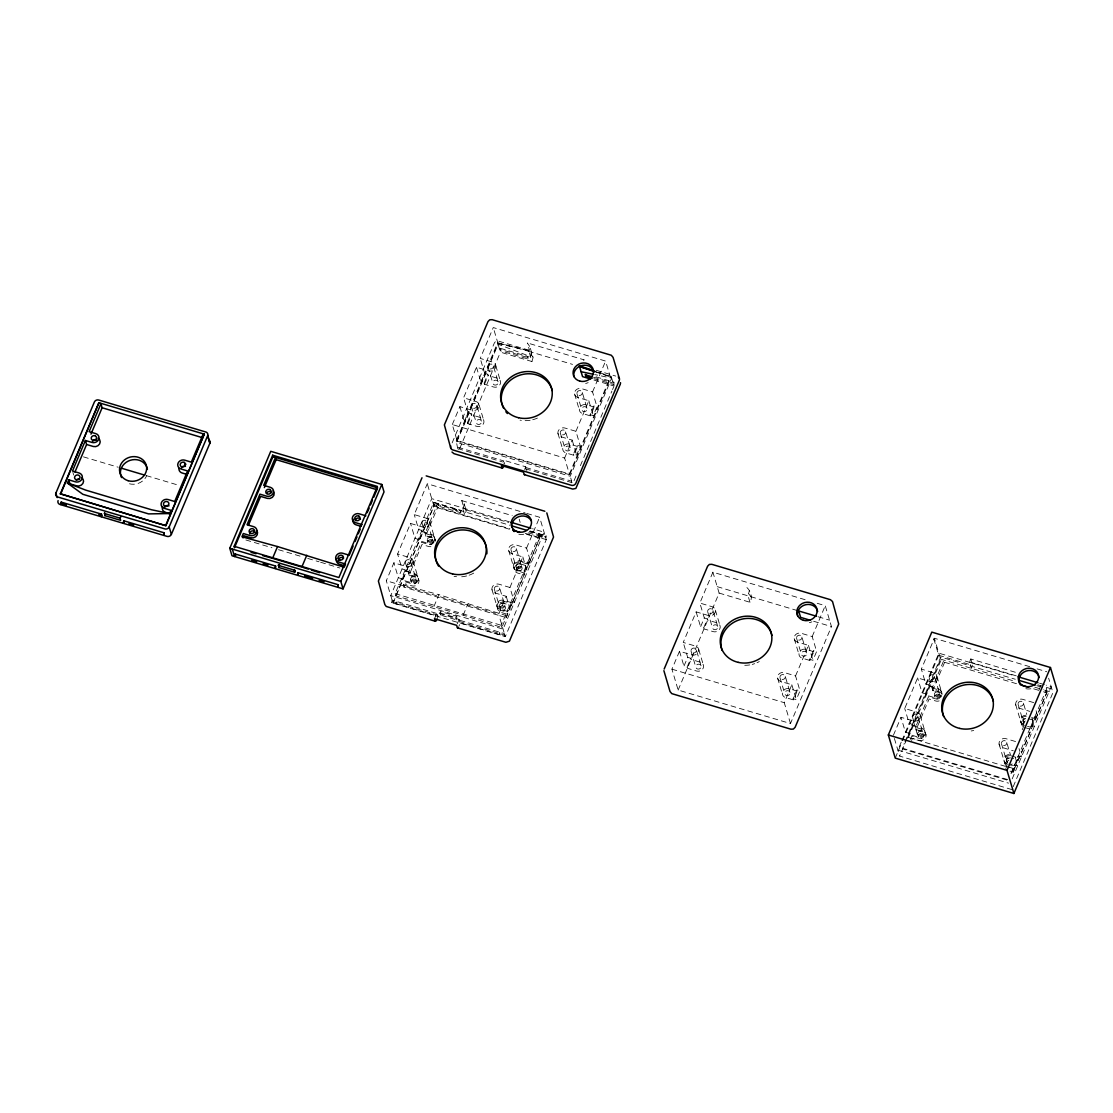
<?xml version="1.0" encoding="UTF-8"?>
<svg xmlns="http://www.w3.org/2000/svg" width="1113" height="1113" viewBox="0 0 1113 1113"><rect width="100%" height="100%" fill="white"/><g stroke="black" fill="none" stroke-linecap="round" stroke-linejoin="round"><path stroke-width="0.75" stroke-dasharray="5 3.75" d="M571.247 482.833L571.679 481.192L569.773 474.778L611.232 376.625L595.274 371.186M457.707 448.581L456.177 440.901L497.65 342.748L528.689 350.651L531.931 361.53L500.447 352.153L500.21 348.258L499.556 349.162L527.395 357.468L527.84 358.956L500.001 350.651M525.586 468.81L525.739 466.806L503.591 460.212L503.535 461.784M460.726 512.745L461.046 510.394L433.708 502.241L433.068 503.146L460.281 511.257L460.726 512.745L433.514 504.634L433.833 502.283M527.84 358.956L528.16 356.605L500.321 348.299M440.511 615.072L440.804 611.552L439.858 612.873L440.511 615.072L456.33 619.788L456.873 617.938L456.803 616.324L440.804 611.552M614.042 386.016L613.917 382.176L595.9 376.792M526.769 513.427L539.61 517.253L546.288 539.624L505.316 636.608L392.986 603.107L386.308 580.736L393.891 562.802L406.231 566.489A5.148 4.577 -16.6 0 0 412.84 563.498A5.148 4.577 -16.6 0 0 409.946 557.669L397.605 553.996L410.53 523.43L422.87 527.103A5.148 4.577 -16.6 0 0 429.479 524.112A5.148 4.577 -16.6 0 0 426.585 518.296L414.245 514.609L427.281 483.752L525.099 512.926M452.295 424.554L459.878 406.621L472.218 410.307A5.148 4.577 -16.6 0 0 478.827 407.302A5.148 4.577 -16.6 0 0 475.933 401.487L463.592 397.8L476.503 367.248L488.844 370.921A5.148 4.577 -16.6 0 0 495.452 367.93A5.148 4.577 -16.6 0 0 492.572 362.101L480.232 358.428L493.268 327.57L605.597 361.071L610.355 377.029L569.383 473.999L457.053 440.511L452.295 424.554L564.625 458.041L569.383 473.999M452.156 442.863L494.269 343.18A3.422 3.061 -16.6 0 1 498.68 341.176L529.538 350.386A3.422 3.061 -16.6 0 1 531.457 354.268L530.456 356.619L498.095 344.237L456.622 442.404L570.218 476.267L611.677 378.114L594.69 374.552M468.044 412.714L471.202 413.66L471.564 414.857L480.733 417.598A5.148 4.577 -16.6 0 1 483.626 423.413A5.148 4.577 -16.6 0 1 477.018 426.404L467.836 423.677L467.488 422.481L464.316 421.535L468.044 412.714L463.592 397.8M484.684 373.342L487.842 374.288L488.204 375.484L497.372 378.211A5.148 4.577 -16.6 0 1 500.266 384.041A5.148 4.577 -16.6 0 1 493.657 387.032L484.475 384.291L484.113 383.095L480.955 382.162L484.684 373.342L480.232 358.428M457.053 440.511L498.026 343.527L493.268 327.57M529.718 531.193L539.652 534.157L540.32 536.396L501.838 627.495L463.189 615.155L395.838 595.886L395.171 593.646L433.653 502.547L509.837 525.266M467.488 422.481L471.202 413.66M484.113 383.095L487.842 374.288M405.577 571.039L414.759 573.779A5.148 4.577 -16.6 0 1 417.639 579.609A5.148 4.577 -16.6 0 1 411.031 582.6L401.849 579.859L405.577 571.039L405.215 569.856L402.057 568.91L397.605 553.996M422.217 531.666L431.385 534.393A5.148 4.577 -16.6 0 1 434.279 540.222A5.148 4.577 -16.6 0 1 427.67 543.214L418.488 540.487L422.217 531.666L421.855 530.47L418.697 529.524L414.245 514.609M467.836 423.677L471.564 414.857M484.475 384.291L488.204 375.484M395.838 595.886L434.32 504.787L433.653 502.547M392.986 603.107L433.959 506.123L427.281 483.752M459.641 448.72L500.447 352.153M498.137 615.197L403.991 587.121L403.323 584.895L404.701 581.654L411.281 583.615A5.148 4.577 -16.6 0 0 417.931 580.694A5.148 4.577 -16.6 0 0 415.121 574.837L408.415 572.847L421.326 542.281L428.004 544.271A5.148 4.577 -16.6 0 0 433.959 542.337M403.991 587.121L405.369 583.894L411.949 585.855A5.148 4.577 -16.6 0 0 418.599 582.934A5.148 4.577 -16.6 0 0 415.789 577.077L409.083 575.073L421.994 544.521L428.672 546.497A5.148 4.577 -16.6 0 0 432.567 546.191M434.599 541.252A5.148 4.577 -16.6 0 0 431.677 535.436L425.055 533.461L436.853 505.539L437.52 507.778L425.723 535.701L432.345 537.676A5.148 4.577 -16.6 0 1 435.545 541.085L434.877 538.845M499.556 349.162L497.65 342.748L528.438 351.235L529.844 346.7L527.312 342.929L529.538 350.386M462.897 508.919L464.302 504.37L461.77 500.6L463.676 507.013L466.222 510.784L464.803 515.319L462.897 508.919L508.627 522.554M531.931 361.53L533.085 357.579L529.718 346.101M433.945 606.446L438.912 594.69L505.539 615.364L506.192 617.604L499.737 615.684M434.473 618.703L436.964 612.818L459.113 619.426L460.226 623.155L458.973 626.09M436.825 619.496L438.077 616.546L436.964 612.818M457.248 623.837L459.113 619.426M524.613 469.463L525.739 466.806M463.189 615.155L468.156 603.399M511.577 602.648L503.66 600.297A5.148 4.577 -16.6 0 0 497.052 603.288A5.148 4.577 -16.6 0 0 499.946 609.103L507.848 611.468L511.577 602.648L511.215 601.465L514.387 602.397L509.935 587.483L498.861 584.186A5.148 4.577 -16.6 0 0 492.252 587.177A5.148 4.577 -16.6 0 0 495.146 593.006L506.22 596.304L498.638 614.237L386.308 580.736M509.935 587.483L522.846 556.931L511.771 553.62A5.148 4.577 -16.6 0 1 508.891 547.805A5.148 4.577 -16.6 0 1 515.5 544.814L526.574 548.111L531.026 563.025L527.854 562.079L528.216 563.275L524.487 572.096L516.585 569.731A5.148 4.577 -16.6 0 1 513.691 563.901A5.148 4.577 -16.6 0 1 520.3 560.91L528.216 563.275M526.574 548.111L539.61 517.253M564.625 458.041L572.193 440.122L561.119 436.811A5.148 4.577 -16.6 0 1 558.239 430.995A5.148 4.577 -16.6 0 1 564.848 428.004L575.922 431.301L580.374 446.216L576.645 455.036L573.487 454.09L577.202 445.27L580.374 446.216M575.922 431.301L588.833 400.736L577.758 397.438A5.148 4.577 -16.6 0 1 574.878 391.609A5.148 4.577 -16.6 0 1 581.487 388.618L592.561 391.929L597.013 406.843L593.285 415.65L590.113 414.718L593.841 405.897L597.013 406.843M592.561 391.929L605.597 361.071M501.838 627.495L501.17 625.269L539.652 534.157M577.564 446.466L569.647 444.101A5.148 4.577 -16.6 0 0 563.039 447.106A5.148 4.577 -16.6 0 0 565.933 452.921L573.835 455.287L577.564 446.466L577.202 445.27M594.203 407.094L586.287 404.729A5.148 4.577 -16.6 0 0 579.678 407.72A5.148 4.577 -16.6 0 0 582.558 413.549L590.474 415.9L594.203 407.094L593.841 405.897M506.192 617.604L507.57 614.376L506.902 612.136L500.252 610.161A5.148 4.577 -16.6 0 1 497.372 604.331A5.148 4.577 -16.6 0 1 503.98 601.34L510.617 603.316M527.256 563.943L520.522 561.926A5.148 4.577 -16.6 0 0 513.969 565.042A5.148 4.577 -16.6 0 0 516.989 570.802L523.541 572.75L524.195 574.99L511.284 605.555L504.648 603.58A5.148 4.577 -16.6 0 0 498.04 606.571A5.148 4.577 -16.6 0 0 500.92 612.387L507.57 614.376M539.054 536.021L539.722 538.261L527.924 566.183L521.19 564.166A5.148 4.577 -16.6 0 0 514.637 567.268A5.148 4.577 -16.6 0 0 517.642 573.042L524.195 574.99M574.058 480.649L577.23 473.15M580.388 465.665L611.9 391.094M612.553 389.55L613.792 386.614M817.22 603.302L825.234 605.695L831.453 626.577L790.48 723.547L678.151 690.06L671.932 669.177L679.5 651.244L691.841 654.931A5.148 4.577 -16.6 0 0 698.449 651.94A5.148 4.577 -16.6 0 0 695.569 646.11L683.229 642.438L696.14 611.872L708.48 615.545A5.148 4.577 -16.6 0 0 715.089 612.553A5.148 4.577 -16.6 0 0 712.209 606.738L699.868 603.051L712.904 572.193L805.715 599.879M687.681 657.352L690.839 658.298L691.201 659.48L700.369 662.221A5.148 4.577 -16.6 0 1 703.249 668.05A5.148 4.577 -16.6 0 1 696.641 671.042L687.472 668.301L687.111 667.104L683.952 666.158L687.681 657.352L683.229 642.438M704.306 617.965L707.478 618.911L707.826 620.108L717.009 622.849A5.148 4.577 -16.6 0 1 719.888 628.664A5.148 4.577 -16.6 0 1 713.28 631.655L704.112 628.928L703.75 627.732L700.592 626.786L704.306 617.965L699.868 603.051M687.111 667.104L690.839 658.298M703.75 627.732L707.478 618.911M678.151 690.06L719.123 593.076L712.904 572.193M719.123 593.076L749.981 602.272C752.958 597.667 750.732 591.003 746.934 587.553M790.48 723.547L784.262 702.679L791.83 684.745L780.756 681.448A5.148 4.577 -16.6 0 1 777.876 675.619A5.148 4.577 -16.6 0 1 784.484 672.628L795.558 675.925L799.997 690.839L796.282 699.66L793.11 698.714L796.838 689.907L799.997 690.839M795.558 675.925L808.469 645.373L797.395 642.062A5.148 4.577 -16.6 0 1 794.515 636.246A5.148 4.577 -16.6 0 1 801.123 633.255L812.198 636.553L816.636 651.467L812.907 660.287L809.749 659.341L813.478 650.521L816.636 651.467M812.198 636.553L825.234 605.695M797.2 691.09L789.284 688.738A5.148 4.577 -16.6 0 0 782.676 691.73A5.148 4.577 -16.6 0 0 785.555 697.545L793.472 699.91L797.2 691.09L796.838 689.907M813.826 651.717L805.923 649.352A5.148 4.577 -16.6 0 0 799.315 652.343A5.148 4.577 -16.6 0 0 802.195 658.173L810.111 660.538L813.826 651.717L813.478 650.521M893.419 735.234L900.987 717.301L913.328 720.974A5.148 4.577 -16.6 0 0 919.936 717.982A5.148 4.577 -16.6 0 0 917.056 712.167L904.716 708.48L917.627 677.928L929.967 681.601A5.148 4.577 -16.6 0 0 936.576 678.61A5.148 4.577 -16.6 0 0 933.696 672.781L921.355 669.108L934.391 638.25L1032.21 667.41M901.224 742.19L897.871 750.148L1008.545 783.149M901.892 740.604L938.843 653.164L1014.819 675.828M895.242 758.106L901.92 742.274M902.587 740.702L938.69 655.251L933.278 637.081M1006.834 780.004L902.49 748.896L904.299 743.345M904.966 741.759L940.763 657.046L1015.293 679.264M1011.967 789.604L899.652 756.103L906.58 739.686M907.039 738.615L940.61 659.133L934.391 638.25M912.688 725.537L921.856 728.278A5.148 4.577 -16.6 0 1 924.75 734.093A5.148 4.577 -16.6 0 1 918.142 737.084L908.959 734.357L912.688 725.537L912.326 724.34L909.168 723.394L904.716 708.48M929.327 686.151L938.496 688.891A5.148 4.577 -16.6 0 1 941.375 694.721A5.148 4.577 -16.6 0 1 934.767 697.712L925.599 694.971L929.327 686.151L928.965 684.968L925.807 684.022L921.355 669.108M910.434 739.38L911.797 736.152L918.392 738.114A5.148 4.577 -16.6 0 0 925.028 735.192A5.148 4.577 -16.6 0 0 922.232 729.335L915.526 727.332L928.437 696.766L935.101 698.755A5.148 4.577 -16.6 0 0 941.695 695.736M932.833 690.185L932.165 687.959L943.963 660.037L944.631 662.277L932.833 690.185L939.455 692.161A5.148 4.577 -16.6 0 1 942.28 694.442M911.561 740.548L912.465 738.392L919.06 740.354A5.148 4.577 -16.6 0 0 925.696 737.432A5.148 4.577 -16.6 0 0 922.9 731.575L916.194 729.572L929.105 699.006L935.769 700.995A5.148 4.577 -16.6 0 0 940.805 699.994M970.8 658.979L972.706 665.393L971.468 668.329L969.562 661.915L970.8 658.979L1016.684 672.655M1005.749 768.721L1007.015 765.73M1022.207 729.752L1024.141 725.175M1038.902 690.255L1040.85 685.636M1010.966 773.382L1046.763 688.655L1041.796 687.166M1011.592 773.159L1013.456 768.749L1007.251 766.899M1008.712 764.102L1014.959 765.967L1018.687 757.146L1018.325 755.95L1021.497 756.896L1019.021 748.604M1030.332 726.205L1031.598 726.58L1035.327 717.76L1034.965 716.577L1038.123 717.523L1035.16 707.576M1010.006 771.114L1013.303 772.102L1012.635 769.862L1013.901 770.238L1047.43 690.895L1046.763 688.655M1013.303 772.102L1014.666 768.86L1013.999 766.634L1010.687 765.633M1026.325 716.229A5.148 4.577 -16.6 0 0 1024.085 725.3L1030.638 727.248L1031.306 729.488L1018.395 760.054L1011.745 758.064M1046.164 690.519L1046.832 692.745L1035.034 720.668L1028.301 718.664M1012.204 778.863L1051.159 686.665L1046.206 685.177M1013.22 786.668L1052.94 692.62L1048.641 678.165M527.395 357.468L528.16 356.605M460.281 511.257L461.046 510.394M456.33 619.788L455.676 617.59L456.803 616.324M572.124 482.68L526.407 469.046L525.893 469.867M593.493 377.182L613.152 383.039L613.917 382.176M458.194 449.443L458.528 448.803L502.617 461.965M503.744 463.258L504.259 462.452L504.704 463.94M504.217 636.01L504.871 635.106L459.78 621.666L459.015 622.529L459.335 620.178L504.426 633.617L504.217 636.01L459.015 622.529M594.704 371.672L611.232 376.625L613.152 383.039M583.365 360.222L584.269 359.902L527.312 342.929M498.026 343.527L528.689 350.651M403.323 584.895L438.912 594.69M528.202 532.877L545.996 537.732L546.163 535.77L545.398 536.647L529.371 531.861M391.776 602.481L392.541 601.618L437.632 615.058L436.978 615.962L391.776 602.481L392.096 600.116L437.186 613.569L436.866 615.92M596.234 370.267L615.712 376.083M528.438 351.235L572.527 364.382M593.939 378.67L613.597 384.528M593.952 380.034L613.402 385.835M456.177 440.901L569.773 474.778M458.083 447.315L503.813 460.949M525.962 467.557L571.679 481.192M1037.093 668.871L1046.721 671.751M461.77 500.6L512.217 515.639M509.364 521.816L431.733 498.666L390.76 595.65L503.09 629.151L544.062 532.167L532.501 528.717M530.136 530.998L546.163 535.77M717.217 586.662L797.061 610.481M818.18 616.769L829.547 620.164M969.562 661.915L1018.548 676.523M1039.598 683.215L1044.564 684.69M938.69 655.251L972.706 665.393M1037.914 684.829L1054.108 689.657M1036.829 685.691L1040.14 686.679M433.959 506.123L509.935 528.786M525.197 533.336L546.288 539.624M437.52 507.778L510.046 529.412M526.532 534.323L539.722 538.261M813.631 621.263L831.453 626.577M940.61 659.133L1014.945 681.295M1034.77 687.208L1043.271 689.74M1044.69 690.157L1052.94 692.62M944.631 662.277L1017.157 683.897M1033.643 688.822L1041.879 691.27M1043.535 691.771L1046.832 692.745M1033.685 702.609L1022.61 699.298A5.148 4.577 -16.6 0 0 1016.002 702.289A5.148 4.577 -16.6 0 0 1018.882 708.118L1029.956 711.416M1034.06 717.384L1035.327 717.76M932.165 687.959L938.788 689.935A5.148 4.577 -16.6 0 1 942.015 694.554M1031.668 717.635L1034.367 718.428M1024.753 727.526L1031.306 729.488M83.433 456.859L118.242 467.237M146.415 475.641L179.569 485.532M1015.571 741.536L1005.971 738.684A5.148 4.577 -16.6 0 0 999.363 741.675A5.148 4.577 -16.6 0 0 1002.243 747.491L1013.317 750.802M1017.421 756.77L1018.687 757.146M1011.091 755.824L1017.727 757.814M1008.03 766.885L1014.666 768.86M1005.596 766.398L907.457 737.14L907.902 738.629L941.431 659.286L940.763 657.046M245.89 539.972L271.962 547.749M278.473 549.697L302.833 556.959M307.717 558.42L319.014 561.787M320.627 562.26L339.98 568.033M671.932 669.177L784.262 702.679M395.171 593.646L501.17 625.269M902.267 748.145L1008.267 779.754M439.858 612.873L455.676 617.59M595.65 371.686L610.355 377.029M530.553 353.809L532.96 356.995M748.854 593.966L751.261 597.152M1031.932 718.052L1034.408 726.33L1031.236 725.384L1031.598 726.58M1023.431 703.193A2.741 2.449 -16.6 0 1 1019.758 706.059A2.741 2.449 -16.6 0 1 1019.049 701.886A2.741 2.449 -16.6 0 1 1023.431 703.193L1026.798 714.463M1018.061 704.237L1022.861 720.334M1023.209 721.558L1023.877 723.798A2.741 2.449 -16.6 0 1 1023.932 722.518M1015.71 704.682L1020.51 720.793M1020.83 721.92L1021.497 724.16M1016.35 760.652L1016.698 761.835M1015.293 757.424L1017.769 765.716L1014.597 764.77L1014.959 765.967M1006.792 742.566A2.741 2.449 -16.6 0 1 1003.119 745.432A2.741 2.449 -16.6 0 1 1002.41 741.258A2.741 2.449 -16.6 0 1 1006.792 742.566L1010.646 755.449M1013.456 768.749L1013.901 770.238M1001.422 743.609L1006.222 759.72M1006.528 760.763L1007.195 763.003A2.741 2.449 -16.6 0 1 1007.362 761.723M999.071 744.068L1003.87 760.179M1004.176 761.222L1004.844 763.448M936.868 676.217L941.681 692.328M934.517 676.676A2.741 2.449 -16.6 0 1 930.844 679.542A2.741 2.449 -16.6 0 1 930.134 675.368A2.741 2.449 -16.6 0 1 934.517 676.676L939.33 692.773A2.741 2.449 -16.6 0 1 935.643 695.653A2.741 2.449 -16.6 0 1 934.934 691.465A2.741 2.449 -16.6 0 1 939.33 692.773M939.595 693.636L940.262 695.875M929.146 677.72L933.946 693.816M934.294 695.055L934.962 697.281M925.599 694.971L925.237 693.775L922.079 692.843L917.627 677.928M920.242 715.589L925.042 731.7M925.362 732.799L926.03 735.039M917.891 716.049A2.741 2.449 -16.6 0 1 914.204 718.928A2.741 2.449 -16.6 0 1 913.495 714.741A2.741 2.449 -16.6 0 1 917.891 716.049L922.691 732.159A2.741 2.449 -16.6 0 1 919.004 735.025A2.741 2.449 -16.6 0 1 918.308 730.851A2.741 2.449 -16.6 0 1 922.691 732.159M922.997 733.203A2.741 2.449 -16.6 0 1 919.31 736.069A2.741 2.449 -16.6 0 1 918.615 731.895A2.741 2.449 -16.6 0 1 922.997 733.203L923.665 735.443A2.741 2.449 -16.6 0 1 919.978 738.309A2.741 2.449 -16.6 0 1 919.282 734.135A2.741 2.449 -16.6 0 1 923.665 735.443M912.507 717.092L917.307 733.203M917.627 734.246L918.295 736.486M913.328 720.974L918.142 737.084M908.959 734.357L908.598 733.161L905.439 732.215L900.987 717.301M894.379 738.434L899.652 756.103M808.469 645.373L812.907 660.287M809.749 659.341L810.111 660.538M801.944 637.137A2.741 2.449 -16.6 0 1 798.258 640.003A2.741 2.449 -16.6 0 1 797.562 635.829A2.741 2.449 -16.6 0 1 801.944 637.137L806.744 653.248A2.741 2.449 -16.6 0 1 803.057 656.114A2.741 2.449 -16.6 0 1 802.362 651.94A2.741 2.449 -16.6 0 1 806.744 653.248M796.56 638.18L801.374 654.291M794.209 638.639L799.023 654.75M791.83 684.745L796.282 699.66M793.11 698.714L793.472 699.91M785.305 676.509A2.741 2.449 -16.6 0 1 781.632 679.389A2.741 2.449 -16.6 0 1 780.923 675.201A2.741 2.449 -16.6 0 1 785.305 676.509L790.105 692.62A2.741 2.449 -16.6 0 1 786.432 695.5A2.741 2.449 -16.6 0 1 785.722 691.312A2.741 2.449 -16.6 0 1 790.105 692.62M779.935 677.553L784.735 693.663M777.584 678.012L782.383 694.122M749.981 602.272L748.061 595.858L749.341 590.739M715.381 610.161L720.181 626.271M713.03 610.62A2.741 2.449 -16.6 0 1 709.343 613.5A2.741 2.449 -16.6 0 1 708.647 609.312A2.741 2.449 -16.6 0 1 713.03 610.62L717.829 626.73A2.741 2.449 -16.6 0 1 714.156 629.596A2.741 2.449 -16.6 0 1 713.447 625.423A2.741 2.449 -16.6 0 1 717.829 626.73M707.659 611.663L712.459 627.774M696.14 611.872L700.592 626.786M698.741 649.547L703.555 665.657M696.39 650.006A2.741 2.449 -16.6 0 1 692.717 652.872A2.741 2.449 -16.6 0 1 692.008 648.698A2.741 2.449 -16.6 0 1 696.39 650.006L701.19 666.103A2.741 2.449 -16.6 0 1 697.517 668.983A2.741 2.449 -16.6 0 1 696.808 664.795A2.741 2.449 -16.6 0 1 701.19 666.103M691.02 651.049L695.82 667.146M679.5 651.244L683.952 666.158M588.833 400.736L593.285 415.65M590.113 414.718L590.474 415.9M582.308 392.513A2.741 2.449 -16.6 0 1 578.635 395.379A2.741 2.449 -16.6 0 1 577.925 391.206A2.741 2.449 -16.6 0 1 582.308 392.513L587.121 408.61A2.741 2.449 -16.6 0 1 583.435 411.49A2.741 2.449 -16.6 0 1 582.725 407.302A2.741 2.449 -16.6 0 1 587.121 408.61M576.937 393.557L581.737 409.654M574.586 394.002L579.386 410.113M572.193 440.122L576.645 455.036M573.487 454.09L573.835 455.287M565.682 431.886A2.741 2.449 -16.6 0 1 561.995 434.766A2.741 2.449 -16.6 0 1 561.286 430.578A2.741 2.449 -16.6 0 1 565.682 431.886L570.482 447.996A2.741 2.449 -16.6 0 1 566.795 450.862A2.741 2.449 -16.6 0 1 566.1 446.689A2.741 2.449 -16.6 0 1 570.482 447.996M560.298 432.929L565.098 449.04M557.947 433.388L562.747 449.499M495.758 365.537L500.558 381.648M526.407 469.046L526.852 470.535M493.407 365.996A2.741 2.449 -16.6 0 1 489.72 368.862A2.741 2.449 -16.6 0 1 489.01 364.688A2.741 2.449 -16.6 0 1 493.407 365.996L498.207 382.107A2.741 2.449 -16.6 0 1 494.52 384.973A2.741 2.449 -16.6 0 1 493.824 380.799A2.741 2.449 -16.6 0 1 498.207 382.107M488.023 367.04L492.822 383.15M476.503 367.248L480.955 382.162M519.201 519.187L520.161 522.4M479.119 404.909L483.918 421.02M522.846 556.931L527.298 571.845L524.14 570.899L524.487 572.096M476.767 405.369A2.741 2.449 -16.6 0 1 473.081 408.248A2.741 2.449 -16.6 0 1 472.385 404.061A2.741 2.449 -16.6 0 1 476.767 405.369L481.567 421.479A2.741 2.449 -16.6 0 1 477.88 424.345A2.741 2.449 -16.6 0 1 477.185 420.171A2.741 2.449 -16.6 0 1 481.567 421.479M521.399 565.654L522.067 567.894M516.335 548.695A2.741 2.449 -16.6 0 1 512.648 551.561A2.741 2.449 -16.6 0 1 511.938 547.387A2.741 2.449 -16.6 0 1 516.335 548.695L521.134 564.806A2.741 2.449 -16.6 0 1 517.448 567.672A2.741 2.449 -16.6 0 1 516.752 563.498A2.741 2.449 -16.6 0 1 521.134 564.806M471.383 406.412L476.183 422.523M510.95 549.739L515.75 565.849M516.098 567.074L516.766 569.313M508.599 550.198L513.399 566.294M513.733 567.435L514.387 569.675M459.878 406.621L464.316 421.535M506.22 596.304L510.658 611.218L507.5 610.272L507.848 611.468M499.695 588.067A2.741 2.449 -16.6 0 1 496.008 590.947A2.741 2.449 -16.6 0 1 495.313 586.76A2.741 2.449 -16.6 0 1 499.695 588.067L504.495 604.178A2.741 2.449 -16.6 0 1 500.808 607.058A2.741 2.449 -16.6 0 1 500.113 602.87A2.741 2.449 -16.6 0 1 504.495 604.178M504.801 605.222A2.741 2.449 -16.6 0 1 501.128 608.101A2.741 2.449 -16.6 0 1 500.419 603.914A2.741 2.449 -16.6 0 1 504.801 605.222L505.469 607.461A2.741 2.449 -16.6 0 1 501.782 610.327A2.741 2.449 -16.6 0 1 501.087 606.154A2.741 2.449 -16.6 0 1 505.469 607.461M494.311 589.111L499.111 605.222M499.431 606.265L500.099 608.505M491.96 589.57L496.76 605.681M497.08 606.724L497.748 608.964M500.085 619.078L505.316 636.608M464.177 503.786L466.083 510.199M429.771 521.719L434.571 537.829M427.42 522.178A2.741 2.449 -16.6 0 1 423.733 525.058A2.741 2.449 -16.6 0 1 423.037 520.87A2.741 2.449 -16.6 0 1 427.42 522.178L432.22 538.289A2.741 2.449 -16.6 0 1 428.533 541.155A2.741 2.449 -16.6 0 1 427.837 536.981A2.741 2.449 -16.6 0 1 432.22 538.289M432.484 539.151L433.152 541.377M422.036 523.221L426.836 539.332M427.183 540.556L427.851 542.796M418.488 540.487L418.14 539.29L414.968 538.344L410.53 523.43M413.132 561.105L417.931 577.202M418.251 578.301L418.919 580.541M410.78 561.564A2.741 2.449 -16.6 0 1 407.094 564.43A2.741 2.449 -16.6 0 1 406.398 560.256A2.741 2.449 -16.6 0 1 410.78 561.564L415.58 577.661A2.741 2.449 -16.6 0 1 411.893 580.541A2.741 2.449 -16.6 0 1 411.198 576.353A2.741 2.449 -16.6 0 1 415.58 577.661M415.886 578.704A2.741 2.449 -16.6 0 1 412.213 581.584A2.741 2.449 -16.6 0 1 411.504 577.397A2.741 2.449 -16.6 0 1 415.886 578.704L416.554 580.944A2.741 2.449 -16.6 0 1 412.881 583.824A2.741 2.449 -16.6 0 1 412.172 579.636A2.741 2.449 -16.6 0 1 416.554 580.944M405.396 562.608L410.196 578.704M410.516 579.748L411.184 581.988M401.849 579.859L401.501 578.663L398.329 577.717L393.891 562.802M72.888 472.371L73.695 475.056M537.412 418.085A26.058 23.22 -16.6 0 1 532.598 419.768M530.094 420.297A26.058 23.22 -16.6 0 1 520.049 420.144M588.179 382.594A10.281 9.168 -16.6 0 1 585.647 383.456M473.707 573.112A26.058 23.22 -16.6 0 1 469.06 575.212M466.611 575.95A26.058 23.22 -16.6 0 1 461.589 576.784M456.539 576.701A26.058 23.22 -16.6 0 1 454.062 576.325M523.722 534.24A10.281 9.168 -16.6 0 1 518.463 534.101M759.316 661.553A26.058 23.22 -16.6 0 1 757.049 662.708M754.684 663.654A26.058 23.22 -16.6 0 1 752.235 664.391M749.731 664.92A26.058 23.22 -16.6 0 1 742.148 665.143M811.878 621.819A10.281 9.168 -16.6 0 1 809.332 622.682M146.638 475.71A13.718 12.215 -16.6 0 1 144.927 478.618M142.464 481.08A13.718 12.215 -16.6 0 1 129.025 483.682M1007.042 763.601A5.148 4.577 -16.6 0 1 1004.163 757.772A5.148 4.577 -16.6 0 1 1010.771 754.781M1007.293 761.264A2.741 2.449 -16.6 0 1 1009.908 756.84M1023.682 724.229A5.148 4.577 -16.6 0 1 1026.116 715.186M1024.558 722.17A2.741 2.449 -16.6 0 1 1023.014 719.068A2.741 2.449 -16.6 0 1 1026.548 717.468M973.722 730.448A26.058 23.22 -16.6 0 1 971.218 730.977M1030.833 688.738A10.281 9.168 -16.6 0 1 1025.574 688.599M1012.079 763.81A2.741 2.449 -16.6 0 1 1011.578 764.311M1007.696 761.139A2.741 2.449 -16.6 0 1 1008.795 760.276M1024.224 721.92A2.741 2.449 -16.6 0 1 1025.254 720.987M1006.862 766.37A5.148 4.577 -16.6 0 1 1010.465 757.856M1022.597 726.274A5.148 4.577 -16.6 0 1 1025.671 718.595M1007.362 764.645A5.148 4.577 -16.6 0 1 1009.797 755.616M1023.877 722.657A2.741 2.449 -16.6 0 1 1025.254 718.497M1007.098 761.89A2.741 2.449 -16.6 0 1 1010.214 757.883M396.409 603.176C397.327 605.555 396.979 599.323 396.409 603.176M438.689 504.078C438.619 507.876 437.228 503.034 438.689 504.078M456.413 509.364C456.344 513.163 454.953 508.321 456.413 509.364M499.25 633.854C500.168 636.233 499.82 630 499.25 633.854M541.53 534.741C541.461 538.553 540.069 533.711 541.53 534.741M938.384 692.175L937.744 691.938A2.741 2.449 -16.6 0 0 935.504 696.515L936.158 696.752A2.741 2.449 -16.6 0 0 938.384 692.175M939.052 694.415L938.412 694.178A2.741 2.449 -16.6 0 0 936.172 698.755L936.812 698.978A2.741 2.449 -16.6 0 0 939.052 694.415M520.188 564.194L519.548 563.957A2.741 2.449 -16.6 0 0 517.308 568.534L517.962 568.771A2.741 2.449 -16.6 0 0 520.188 564.194M520.856 566.434L520.216 566.197A2.741 2.449 -16.6 0 0 517.976 570.774L518.63 571.011A2.741 2.449 -16.6 0 0 520.856 566.434M431.288 537.676L430.634 537.454A2.741 2.449 -16.6 0 0 428.394 542.017L429.048 542.254A2.741 2.449 -16.6 0 0 431.288 537.676M431.941 539.916L431.301 539.68A2.741 2.449 -16.6 0 0 429.062 544.257L429.715 544.494A2.741 2.449 -16.6 0 0 431.941 539.916"/><path stroke-width="1.5" d="M279.53 564.639L278.89 567.533L294.708 572.249L295.265 570.399M586.175 374.58L585.744 376.222L592.297 378.183M620.47 383.637L620.525 382.677M105.415 513.789L104.859 515.639L120.691 520.355L120.037 518.157L120.774 516.961M378.392 581.069L384.848 604.568L386.211 606.446L435.336 621.249M55.873 493.142A3.422 3.061 -16.6 0 0 57.806 497.024L165.267 529.023A3.422 3.061 -16.6 0 0 169.162 526.922L207.797 435.35A3.422 3.061 -16.6 0 0 206.197 432.122L98.779 400.04A3.422 3.061 -16.6 0 0 94.368 402.03L55.873 493.142L57.208 497.608M58.099 500.6A3.422 3.061 -16.6 0 0 60.019 504.481L166.978 536.369A3.422 3.061 -16.6 0 0 171.374 534.379L209.87 443.266L207.797 435.35M61.187 502.102L60.867 504.467L61.187 502.102L101.533 514.136L101.325 516.529L101.533 514.136M164.028 532.779L163.82 535.158L164.028 532.779L123.682 520.745L123.362 523.096L124.127 522.234M275.565 566.03L275.356 568.423L275.565 566.03L235.219 554.01L234.899 556.361L235.497 555.846M338.06 584.673L337.851 587.066L338.06 584.673L297.714 572.639L297.658 574.948M60.394 493.824L98.89 402.725L204.249 434.14L165.893 525.698L60.394 493.824L165.893 525.698M60.533 494.269L98.89 402.725M204.389 434.585L203.123 434.209L191.325 462.132L184.591 460.128A5.148 4.577 -16.6 0 0 178.038 463.231A5.148 4.577 -16.6 0 0 181.043 468.99L187.596 470.952L174.685 501.504L168.049 499.528A5.148 4.577 -16.6 0 0 161.441 502.519A5.148 4.577 -16.6 0 0 164.321 508.349L170.971 510.324L169.593 513.552L148.558 513.9L82.835 494.297L67.392 483.084L68.769 479.842L75.35 481.818A5.148 4.577 -16.6 0 0 82 478.882A5.148 4.577 -16.6 0 0 79.19 473.025L72.484 471.036L85.395 440.47L92.073 442.459A5.148 4.577 -16.6 0 0 98.667 439.44A5.148 4.577 -16.6 0 0 95.746 433.625L89.123 431.649L100.921 403.741L99.015 403.17M74.974 472.009L86.605 444.49L85.395 440.47M90.974 434.126L102.118 407.761L100.921 403.741M165.767 525.239L204.249 434.14M229.779 548.306L270.751 451.322L381.801 484.447L384.027 491.904L343.054 588.874L231.991 555.763L229.779 548.306L340.828 581.417L343.054 588.874M234.175 546.302L272.671 455.203L377.404 486.437L338.909 577.536L234.175 546.302L234.467 547.763L272.949 456.664L272.671 455.203M243.079 537.927L243.997 535.77L250.578 537.732A5.148 4.577 -16.6 0 0 256.519 530.275M248.366 525.433L260.623 496.398L267.301 498.374A5.148 4.577 -16.6 0 0 273.102 490.833M264.351 487.577L276.149 459.655L275.481 457.415L263.684 485.338L270.306 487.313A5.148 4.577 -16.6 0 1 273.228 493.129A5.148 4.577 -16.6 0 1 266.633 496.148L259.955 494.158L247.044 524.724L253.75 526.713A5.148 4.577 -16.6 0 1 256.56 532.571A5.148 4.577 -16.6 0 1 249.91 535.506L243.33 533.53L241.952 536.772L277.54 546.566L344.154 567.24L345.531 564.013L338.881 562.037A5.148 4.577 -16.6 0 1 336.001 556.208A5.148 4.577 -16.6 0 1 342.609 553.217L349.245 555.192L353.127 546.024M262.626 555.568L272.574 558.323L277.54 546.566M306.785 555.276L301.818 567.032L272.574 558.323M355.061 541.447L356.995 536.856M358.289 533.795L360.222 529.218M367.193 512.717L369.168 508.057M370.476 504.954L372.438 500.307M373.745 497.205L377.029 489.456M340.828 581.417L381.801 484.447M378.545 580.624L421.994 477.769M620.261 384.291L575.88 488.412L572.764 489.08L524.362 474.653M664.155 669.066L707.618 566.211L709.343 564.444L711.805 564.319L830.451 599.698L832.524 601.549L838.715 624.003L795.113 727.304L793.374 729.071L790.912 729.196L671.807 693.636L670.012 691.521L663.891 670.68M888.341 734.983L931.804 632.128L1050.463 667.508L1057.35 690.63L1013.901 793.486L895.242 758.106L888.341 734.983L1007.001 770.363L1013.901 793.486M1007.001 770.363L1050.463 667.508M104.859 515.639L104.705 512.509M278.89 567.533L278.487 564.82M294.708 572.249L294.305 569.536M585.744 376.222L585.466 374.385M581.083 371.714L592.979 374.205M169.593 513.552L151.563 509.768L85.84 490.165L67.392 483.084M251.037 552.354L256.004 553.731M585.299 374.733L591.852 376.695M590.697 379.06L582.558 376.639L579.303 365.746L593.674 370.643M502.213 468.058L453.965 453.659L452.003 452.031M426.182 475.877L544.841 511.257M511.02 522.317L530.845 528.23M816.552 616.282L798.689 610.967L800.609 617.367L810.375 620.289M1018.131 676.801L1037.956 682.714M511.493 525.767L526.407 530.205M272.949 456.664L377.683 487.897M1018.604 680.252L1035.16 685.191M102.118 407.761L202.677 437.743M276.149 459.655L376.695 489.65M513.343 530.386L519.938 532.362M1020.454 684.885L1028.69 687.347M365.885 515.82L359.151 513.803A5.148 4.577 -16.6 0 0 352.598 516.919A5.148 4.577 -16.6 0 0 355.617 522.679L362.17 524.626M86.605 444.49L93.269 446.48A5.148 4.577 -16.6 0 0 98.111 438.16M187.165 474.486L182.254 473.025A5.148 4.577 -16.6 0 1 178.943 468.448M361.196 526.379L356.271 524.919A5.148 4.577 -16.6 0 1 353.266 519.145M121.554 468.225L144.76 475.14M170.498 513.858L165.517 512.37A5.148 4.577 -16.6 0 1 162.637 506.554M344.529 565.752L339.548 564.263A5.148 4.577 -16.6 0 1 336.669 558.448M104.205 513.441L120.037 518.157M278.236 565.334L294.055 570.051M61.632 503.591L66.377 505.01M98.765 514.665L101.979 515.625M128.858 523.639L133.713 525.086M251.802 560.312L256.644 561.745M263.099 563.679L267.941 565.126M304.614 576.061L312.683 578.468M319.139 580.388L323.98 581.835M457.485 627.857L505.886 642.284L509.42 641.171L553.537 537.05L546.803 512.884M303.418 567.547L308.259 569.091M311.473 570.12L319.528 572.694M593.146 371.144L579.066 366.33L594.022 371.088M185.468 466.417L184.814 466.18A2.741 2.449 -16.6 0 0 181.419 468.017M123.682 520.745L124.072 522.053M619.385 378.545L613.068 357.356L611.287 355.242L492.169 319.681L489.72 319.821L487.981 321.587L444.379 424.888L450.695 447.941M297.714 572.639L298.159 574.127M207.644 435.809L209.87 443.266M235.219 554.01L235.664 555.498M232.311 549.057L234.523 556.514M169.162 526.922L171.374 534.379M68.769 479.842L69.966 483.877L76.547 485.838A5.148 4.577 -16.6 0 0 81.541 477.588M507.431 413.535A26.058 23.22 -16.6 0 1 505.886 411.796M503.41 407.942A26.058 23.22 -16.6 0 1 519.131 375.401A26.058 23.22 -16.6 0 1 552.326 390.774M503.702 466.291A3.422 0.918 -73.4 0 1 502.019 467.738L501.351 465.498L523.5 472.107L524.167 474.333A3.422 0.918 -73.4 0 0 524.849 474.528M573.863 376.597A10.281 9.168 -16.6 0 1 582.182 365.44A10.281 9.168 -16.6 0 1 593.966 372.312M450.821 446.035A3.422 3.061 -16.6 0 0 452.741 449.916L571.4 485.296A3.422 3.061 -16.6 0 0 575.811 483.306L619.259 380.451A3.422 3.061 -16.6 0 0 618.258 377.001M438.55 566.114A26.058 23.22 -16.6 0 1 455.593 530.845A26.058 23.22 -16.6 0 1 486.854 553.787M514.15 531.597A10.281 9.168 -16.6 0 1 512.731 529.635M511.938 527.367A10.281 9.168 -16.6 0 1 518.964 516.585A10.281 9.168 -16.6 0 1 531.249 520.828M436.825 619.496A3.422 0.918 -73.4 0 1 435.141 620.943L434.473 618.703L456.622 625.311L457.29 627.537A3.422 0.918 -73.4 0 0 458.361 627.273M722.142 650.465A26.058 23.22 -16.6 0 1 739.978 619.635A26.058 23.22 -16.6 0 1 771.949 635.398M797.562 615.809A10.281 9.168 -16.6 0 1 805.882 604.665A10.281 9.168 -16.6 0 1 817.665 611.538M92.504 441.499A2.741 2.449 -16.6 0 1 95.899 439.663L96.553 439.899A2.741 2.449 -16.6 0 1 97.095 440.275M76.282 480.106A2.741 2.449 -16.6 0 1 79.468 479.091M164.849 507.208A2.741 2.449 -16.6 0 1 168.995 505.886M184.494 463.954A5.148 4.577 -16.6 0 1 185.788 464.149M121.526 477.574A13.718 12.215 -16.6 0 1 130.221 460.309A13.718 12.215 -16.6 0 1 147.431 469.324M208.868 439.83A3.422 3.061 -16.6 0 1 210.023 442.807M943.629 716.522A26.058 23.22 -16.6 0 1 961.465 685.678A26.058 23.22 -16.6 0 1 993.45 701.454M1019.842 684.119A10.281 9.168 -16.6 0 1 1026.075 671.069A10.281 9.168 -16.6 0 1 1039.152 677.58M266.536 493.393A2.741 2.449 -16.6 0 1 269.93 491.57L270.57 491.793A2.741 2.449 -16.6 0 1 271.53 492.669M249.813 533.864A2.741 2.449 -16.6 0 1 252.095 530.929A2.741 2.449 -16.6 0 1 255.183 532.821M338.728 560.382A2.741 2.449 -16.6 0 1 343.541 558.197M355.325 520.55A2.741 2.449 -16.6 0 1 358.845 518.074L359.485 518.31A2.741 2.449 -16.6 0 1 360.445 519.187M358.817 516.07L358.177 515.848A2.741 2.449 -16.6 0 0 355.937 520.411L356.591 520.647A2.741 2.449 -16.6 0 0 358.817 516.07M269.916 489.553L269.263 489.33A2.741 2.449 -16.6 0 0 267.023 493.908L267.677 494.13A2.741 2.449 -16.6 0 0 269.916 489.553M184.257 462.382L183.617 462.159A2.741 2.449 -16.6 0 0 181.377 466.723L182.017 466.959A2.741 2.449 -16.6 0 0 184.257 462.382M95.342 435.865L94.702 435.642A2.741 2.449 -16.6 0 0 92.462 440.219L93.116 440.442A2.741 2.449 -16.6 0 0 95.342 435.865M518.575 417.737A26.058 23.22 -16.6 0 0 551.658 388.534A26.058 23.22 -16.6 0 0 509.031 378.67A26.058 23.22 -16.6 0 0 518.575 417.737M579.72 381.091A10.281 9.168 -16.6 0 0 593.299 370.073A10.281 9.168 -16.6 0 0 576.729 365.481A10.281 9.168 -16.6 0 0 579.72 381.091M452.588 573.918A26.058 23.22 -16.6 0 0 485.671 544.716A26.058 23.22 -16.6 0 0 443.044 534.852A26.058 23.22 -16.6 0 0 452.588 573.918M517.795 531.861A10.281 9.168 -16.6 0 0 531.374 520.856A10.281 9.168 -16.6 0 0 514.804 516.265A10.281 9.168 -16.6 0 0 517.795 531.861M738.211 662.36A26.058 23.22 -16.6 0 0 771.281 633.158A26.058 23.22 -16.6 0 0 728.653 623.294A26.058 23.22 -16.6 0 0 738.211 662.36M803.419 620.303A10.281 9.168 -16.6 0 0 816.998 609.298A10.281 9.168 -16.6 0 0 800.428 604.707A10.281 9.168 -16.6 0 0 803.419 620.303M76.282 479.773A2.741 2.449 -16.6 0 0 79.955 476.907A2.741 2.449 -16.6 0 0 75.573 475.599A2.741 2.449 -16.6 0 0 76.282 479.773M165.183 506.29A2.741 2.449 -16.6 0 0 168.87 503.41A2.741 2.449 -16.6 0 0 164.487 502.102A2.741 2.449 -16.6 0 0 165.183 506.29M128.134 480.705A13.718 12.215 -16.6 0 0 146.54 466.347A13.718 12.215 -16.6 0 0 124.614 459.808A13.718 12.215 -16.6 0 0 128.134 480.705M959.698 728.417A26.058 23.22 -16.6 0 0 992.782 699.214A26.058 23.22 -16.6 0 0 950.14 689.35A26.058 23.22 -16.6 0 0 959.698 728.417M1024.906 686.359A10.281 9.168 -16.6 0 0 1038.485 675.341A10.281 9.168 -16.6 0 0 1021.915 670.749A10.281 9.168 -16.6 0 0 1024.906 686.359M250.842 533.461A2.741 2.449 -16.6 0 0 254.515 530.581A2.741 2.449 -16.6 0 0 250.133 529.273A2.741 2.449 -16.6 0 0 250.842 533.461M339.757 559.978A2.741 2.449 -16.6 0 0 343.43 557.098A2.741 2.449 -16.6 0 0 339.048 555.79A2.741 2.449 -16.6 0 0 339.757 559.978"/></g></svg>
